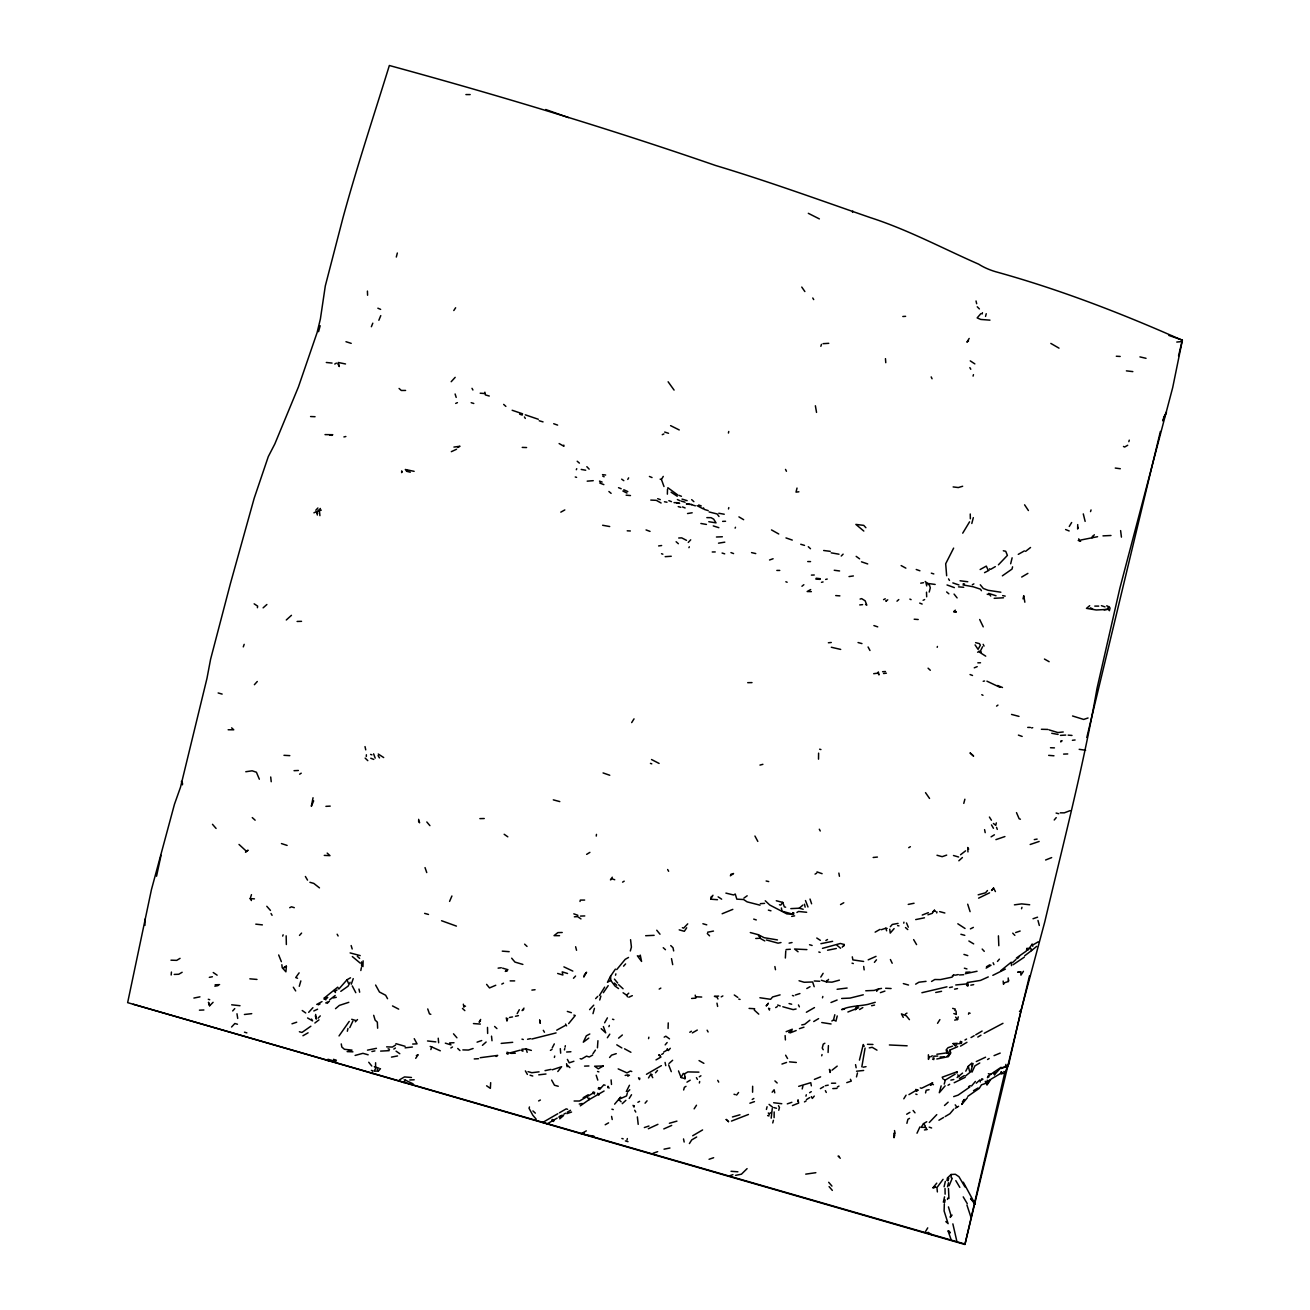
<?xml version="1.0" encoding="UTF-8"?>
<svg xmlns="http://www.w3.org/2000/svg" width="1310" height="1310" viewBox="0 0 1310 1310"><rect width="100%" height="100%" fill="white"/><g stroke="black" fill="none" stroke-linecap="round" stroke-linejoin="round"><path stroke-width="1.5" d="M752.595 1092.212L752.644 1086.268M771.181 1118.183L772.261 1108.571M774.112 1117.643L774.177 1111.961M818.521 759.161L818.603 753.135M1077.721 524.59L1077.639 529.011L1078.13 527.341M401.695 470.88L401.662 472.615L402.17 471.6M362.952 966.633L363.116 960.836M667.363 494.165L667.51 489.105M944.33 1203.923L944.117 1211.013L948.129 1223.655L945.902 1221.559L947.196 1221.919M366.309 756.492L366.374 754.773M828.084 1052.47L828.411 1045.609M490.677 1082.666L490.366 1088.381L486.616 1085.793M785.361 958.019L785.771 950.896M597.442 1047.803L597.933 1040.713M324.094 999.268L324.454 997.909L327.746 997.467L325.895 998.351L325.781 999.857L324.454 997.909L337.702 987.183L338.848 989.034L347.068 979.716L350.507 977.8M171.184 975.017L171.43 972.053M284.368 966.976L286.399 966.19L285.907 971.823L282.223 967.713L281.846 964.717M350.114 982.32L348.051 986.201L340.78 991.342M596.263 836.075L596.459 834.388M257.415 607.709L257.628 606.137L254.156 603.828M321.294 510.098L319.394 510.753L319.918 515.649M351.293 984.187L353.225 978.619M547.072 1123.898L964.93 1244.5L1004.639 1073.316L1008.815 1063.818L1021.047 1010.419L1044.774 921.88C1063.065 844.18 1083.321 766.939 1097.027 688.307L1119.886 588.141L1172.712 387.514L1182.341 340.338C1121.835 313.467 1059.512 289.346 995.551 271.694A39.595 19.372 12.3 0 1 978.685 264.178C942.791 248.474 907.961 229.725 870.429 217.64C819.061 199.84 767.824 181.189 715.571 165.486C608.069 128.315 498.963 95.433 389.348 65.5C373.727 116.033 356.975 166.485 342.991 217.738L325.306 285.924L320.393 318.952L317.102 332.576L298.451 386.859L274.838 443.926L268.288 456.617L254.173 498.275L230.445 583.474L210.582 659.29L206.98 678.334L180.485 787.277L174.476 804.225L151.436 889.637L127.643 1002.641L547.072 1123.898L552.149 1121L552.361 1119.559L553.819 1120.034L557.176 1118.085M351.145 945.558L352.194 948.98M329.711 999.759L335.163 995.502M574.108 1101.006L579.511 1101.006L592.906 1093.228L594.363 1093.719L594.609 1092.278M607.774 1087.709L608.036 1086.268L609.101 1088.119M317.757 511.801L320.377 508.444M903.753 923.157L903.933 922.174M947.474 1199.452L947.719 1198.126M950.487 1216.04L950.241 1217.367L952.075 1215.074M360.823 970.513L361.363 967.664M565.052 1047.149L565.331 1045.707M589.32 1098.255L589.058 1099.679L580.314 1105.853M604.09 1091.001L599.079 1093.883L597.671 1093.424L597.393 1094.849L589.058 1099.679L587.715 1097.649M463.936 1007.275L463.347 1004.18M699.376 1082.993L699.671 1081.503M936.732 912.939L936.945 911.842M451.917 895.991L449.576 901.395M945.018 1188.481L945.116 1194.18M313.041 797.741L311.338 806.305L313.663 800.868M728.425 433.053L728.753 431.481M944.625 1202.58L945.165 1199.911M934.456 910.237L932.671 912.186L934.456 910.237L935.602 911.547M156.529 876.243L161.032 855.348M698.918 1072.137L687.832 1071.908L684.541 1073.823L685.015 1078.687L681.102 1077.524L678.514 1070.909M685.015 1078.687L685.326 1077.262M605.122 1085.237L603.779 1084.827L599.702 1089.445L598.654 1087.628L598.277 1088.97M648.565 1038.633L648.859 1037.209M944.543 1196.849L943.347 1202.203M948.456 1188.465L948.931 1198.519M352.849 1021.145L349.803 1027.597M634.318 1105.689L634.007 1107.081L633.025 1105.312M1023.044 598.866L1023.749 595.657L1024.846 602.207M639.82 1078.163L639.509 1079.555L638.527 1077.786M947.523 1186.745L948.489 1182.733M347.346 1031.248L347.969 1028.481M996.321 822.876L995.747 825.349L993.406 823.482M944.101 1186.745L945.345 1181.407M937.207 647.337L937.42 646.469M949.079 1185.796L952.288 1178.165M975.41 1081.421L971.512 1086.006M580.002 901.476L580.33 900.101L584.653 900.068M717.487 899.708L710.708 899.184L711.363 896.4M755.755 938.484L759.964 938.238L760.308 936.797L758.048 934.636L750.303 932.556M886.624 930.804L885.822 928.217L881.286 929.723M1012.564 566.821L1012.04 569.064L1002.363 575.843M728.491 508.968L728.818 507.592M982.565 646.78L980.142 651.61L978.963 651.086M993.569 888.098L991.588 890.423L993.569 888.098L995.42 891.57M960.197 1042.793L960.508 1041.483L961.802 1041.843L961.393 1043.251L958.592 1043.726M1024.666 955.792L1031.445 950.634L1030.921 948.473L1026.958 948.44L1026.32 951.06L1016.38 958.036M1029.496 975.835L965.012 1244.058L133.325 1004.262M1086.825 737.415L1160.382 431.449M1178.542 355.943L1182.357 340.06L1168.815 335.425M1005.916 1064.391L1005.278 1067.044L1000.693 1068.649L1001.069 1067.29L987.789 1076.329M859.442 1060.117L863.257 1044.512L864.191 1046.264M1010.665 563.775L1012.122 557.814M615.52 975.213L615.864 973.854M627.015 1139.913L627.343 1138.554M856.494 1076.902L857.46 1072.972M861.833 1066.831L865.075 1048.098M925.548 1092.917L926.186 1090.264L929.068 1089.691M944.248 1084.091L945.28 1080.062L955.203 1074.102M778.746 1110.258L779.45 1107.441L778.484 1105.706M821.714 1055.811L822.025 1054.566M554.392 1057.432L554.719 1056.056M962.719 533.17L969.564 521.838M608.2 985.628L603.37 992.685M631.535 1094.734L629.209 1098.435M766.416 1109.439L767.087 1106.721M980.879 313.63L977.145 317.904L980.781 319.444L989.967 320.148M831.85 1020.981L833.487 1019.999L834.814 1014.726M835.911 1021.243L837.237 1015.938M906.897 1123.325L907.896 1119.313L909.5 1118.38M932.556 1082.912L930.542 1085.269L932.556 1082.912L921.585 1088.266L920.275 1087.906M839.432 876.275L838.858 873.082M982.123 313.991L982.451 312.681M985.546 316.414L986.233 313.696M820.797 977.063L823.122 973.33M973.084 376.117L973.461 374.644M822.483 997.827L822.827 996.468M826.872 980.486L826.512 981.91L821.37 980.273M797.725 1101.17L798.068 1099.794L798.642 1103.053L792.435 1105.591M802.195 1088.954L802.899 1086.17M929.216 592.054L930.28 587.846L929.56 585.374L925.204 581.443M567.132 1066.766L566.542 1063.687M695.217 995.142L695.823 998.138L691.615 998.449M843.935 945.935L844.279 944.526L840.381 943.478L822.483 948.358M805.945 1096.159L806.305 1094.783M954.679 1020.113L957.561 1019.54L958.249 1016.871M946.901 1180.457L947.588 1177.772L951.109 1174.497L955.334 1174.268L958.953 1176.707L964.946 1186.926M396.308 257.038L397.339 253.01M552.149 1121L553.475 1121.393L553.819 1120.034M774.881 966.551L775.487 969.711M881.515 988.411L878.617 988.952L876.619 991.31M998.417 564.823L1007.39 555.424L1005.736 551.297L1003.329 550.773M772.753 1122.948L773.424 1120.312M971.807 523.492L973.314 517.63M489.269 396.029L485.404 394.916L484.897 392.181M852.499 212.351L852.826 211.074M878.028 673.127L878.339 671.932L878.961 674.912L878.028 673.127L873.704 673.684M856.151 1067.748L855.545 1064.653M564.43 1049.932L564.774 1048.573M592.906 1093.228L593.266 1091.885L594.363 1093.719M683.656 1089.986L684.36 1087.333L685.998 1086.35M963.783 803.39L964.88 799.215M967.959 851.942L967.73 847.488L968.679 849.175M627.277 1093.244L626.557 1095.93L618.631 1099.467L614.636 1104.15M797.02 488.057L796.021 492.134L798.871 491.79M966.6 985.415L967.861 985.824L967.451 982.516L980.486 980.42L988.28 976.916M648.499 1077.917L650.824 1074.233L652.167 1074.659M639.902 956.431L637.38 955.809L641.572 961.442L640.262 955.105M599.079 1093.883L598.719 1095.226L597.671 1093.424M973.068 1063.474L970.743 1071.744L965.535 1075.985M941.153 1085.892L939.286 1092.72L945.116 1085.859M318.559 331.676L320.18 325.748M592.988 1013.662L594.445 1008.356M944.51 1105.493L948.145 1102.185M620.203 1098.419L620.58 1097.092L618.631 1099.467L621.153 1101.825M916.672 1091.197L917.049 1089.805L915.755 1089.445L916.672 1091.197L915.428 1090.772L908.944 1094.62M886.199 600.406L885.937 601.323L887.738 599.8M894.779 1134.951L894.026 1137.719L893.846 1133.216M957.659 1046.674L949.996 1050.047L950.585 1053.109L948.374 1056.662L936.797 1058.988M923.485 1123.669L921.192 1127.321L924.991 1127.37L925.368 1126.01L923.485 1123.669L926.743 1121.737M630.323 950.978L631.42 947.097L630.568 939.696M668.084 1028.465L668.247 1022.897M954.843 1010.518L955.252 1009.093L952.648 1008.372M968.499 1014.218L968.892 1012.81L970.104 1013.269M1128.827 441.683L1129.269 440.144M355.321 1021.816L357.499 1019.557M599.734 1000.005L600.864 996.091M299.269 986.299L300.841 980.912M1021.538 908.747L1021.964 907.306M507.74 1018.394L506.954 1021.047L506.266 1017.886M1092.491 536.199L1092.032 537.788L1080.93 539.998M1090.542 511.604L1091.05 509.934M929.314 1056.499L928.462 1059.381L928.381 1054.763M430.859 1049.572L431.661 1046.919L430.171 1046.428M596.197 1075.248L597.802 1080.111M999.153 1069.549L994.437 1074.724L994.274 1072.464L995.453 1072.906M1003.149 981.059L1003.526 984.334L1003.902 982.958L1008.34 981.501L1008.782 980.044M956.873 1073.103L957.315 1071.662L942.217 1077.197L943.069 1078.998M372.056 1073.545L372.482 1072.202M948.8 1178.165L947.949 1180.899L947.588 1177.772M251.405 900.56L250.194 898.644L251.471 894.648M820.846 346.315L821.468 344.366M529.469 1106.95L529.043 1108.276L532.777 1115.187L536.15 1119.117M282.682 936.093L283.14 934.8M608.921 1026.663L609.346 1025.419M243.283 646.878L244.184 644.34M735.123 528.159L735.483 527.259M371.369 326.714L372.81 323.177M378.852 320.262L380.768 315.628M576.318 469.717L576.744 468.702M967.746 1096.355L979.241 1088.397L981.468 1084.827L985.873 1083.337L989.607 1079.964L986.872 1084.991L990.966 1079.194L1000.529 1073.512L1001.249 1071.908L1002.199 1072.513M688.913 547.662L689.306 546.81M917 1133.216L919.915 1126.928M600.308 482.211L599.882 483.112L603.861 484.618M626.327 1091.525L629.471 1085.253M610.591 976.163L607.447 982.303L610.755 980.404L610.591 976.163L615.405 969.122M599.423 995.518L604.647 987.151M965.781 1071.171L968.287 1066.291L971.807 1063.081L972.2 1066.307M552.231 1047.869L554.31 1043.89M972.02 1072.12L974.902 1065.881L979.765 1062.983M953.631 548.104L945.689 563.758L946.655 575.745M517.172 1013.629L519.317 1009.699M480.639 1019.426L479.133 1022.16L480.475 1020.932M627.768 479.411L628.636 477.855M604.63 1022.783L607.414 1017.87M246.165 851.042L245.51 852.188L248.13 850.255L246.165 851.042L239.01 844.442M710.708 899.184L712.967 895.238M663.99 486.518L661.419 479.46L663.269 476.398M1069.255 526.456L1071.646 522.526M925.499 1231.547L927.742 1227.863M969.187 338.438L966.895 342.156L968.548 340.895M1038.175 941.841L1033.361 944.69L1032.067 944.313L1027.793 950.274L1026.958 948.44M903.802 1098.779L906.062 1095.176M631.682 722.596L634.024 718.862M451.18 381.718L455.176 377.345M937.534 1023.323L939.892 1019.606M689.404 1143.564L691.729 1139.897L696.674 1136.998M694.136 1108.849L696.494 1105.231M1023.438 971.283L1020.932 975.148L1020.67 971.758L1017.952 972.135L1020.67 971.758M453.8 310.535L455.634 307.768M415.712 1058.333L418.152 1054.665L416.334 1055.565M686.686 927.791L684.344 931.295L679.202 929.854M616.748 969.564L625.214 959.329L628.522 957.463M607.365 1037.749L609.789 1034.163M568.655 1023.618L575.254 1015.512L573.895 1015.086M681.102 1077.524L683.247 1073.479L684.541 1073.823M339.028 1035.932L349.23 1021.407M592.939 1053.698L595.411 1050.112M612.294 877.209L610.46 879.862L612.065 878.846L614.734 879.747M299.122 972.855L295.732 977.571L297.55 978.242M776.29 900.756L782.758 902.394L780.76 905.079L779.466 904.751M1094.308 534.742L1092.032 537.788L1097.567 536.707M523.984 1008.111L522.117 1010.599L523.689 1009.519M736.629 1095.045L738.562 1092.491M842.215 947.228L844.279 944.526M557.798 1071.531L561.63 1066.7L552.263 1069.795M828.526 979.389L826.512 981.91L831.981 982.156L839.399 980.158M772.147 1092.212L774.128 1089.756L774.75 1092.835M874.425 962.359L876.472 959.821M932.966 1187.728L935.733 1187.188L932.966 1187.728L936.765 1183.143M622.25 1103.675L625.869 1100.351M943.053 1179.328L936.961 1187.581L937.371 1191.936M953.729 1109.193L949.914 1113.729L945.132 1116.562M1054.222 819.995L1056.22 817.62M1017.592 958.511L1019.491 956.267M1031.445 950.634L1036.652 946.393M645.077 1103.184L647.058 1100.842M997.467 961.425L999.415 959.133M1016.036 959.395L1012.483 962.637M947.114 1056.269L950.585 1053.109L949.996 1050.047M962.441 1101.759L964.389 1099.467L961.753 1104.428L967.419 1097.682M609.576 1057.497L611.573 1055.156L616.257 1053.649M665.169 1044.872L667.15 1042.531M976.278 1083.19L979.929 1079.866L980.289 1082.011M987.462 890.538L985.546 892.781L978.177 894.828M890.341 926.71L892.306 924.451L898.071 923.419M655.508 1072.775L657.505 1070.45M894.108 928.61L890.227 933.097L889.752 929.183M809.891 1020.195L804.684 1024.322L801.753 1024.911M670.311 1048.278L668.313 1050.571L667.298 1048.721L667.003 1050.162L663.679 1052.061M747.093 1168.635L741.427 1174.186L735.516 1175.381M957.119 1077.508L962.555 1073.087M375.61 1062.754L375.561 1068.616L374.136 1071.22L378.426 1070.99L380.49 1068.665M623.56 966.174L625.574 963.931M254.386 684.704L257.284 681.495M299.499 935.405L301.595 933.097M232.672 1010.943L234.768 1008.618M308.685 1012.335L312.91 1007.701M403.546 1082.584L405.658 1080.275L413.108 1083.861M589.615 1009.633L593.758 1005.163M688.274 542.422L690.714 539.818M231.559 1027.007L234.85 1023.503L237.47 1024.24M318.101 1018.181L320.262 1015.889M595.641 998.613L597.704 996.402M573.485 978.259L575.565 976.048M315.792 510.229L317.904 507.985M687.734 923.845L683.705 928.102L682.395 927.709M627.654 1091.918L629.783 1089.74M327.189 1003.394L329.416 1001.151M841.233 556.029L843.116 554.146M209.6 1005.769L208.536 1002.445L209.6 1005.769L213.088 1002.314M1060.772 741.935L1062.082 740.723L1060.953 740.87M627.523 996.812L626.606 995.158L628.767 993.16M936.781 1114.63L929.298 1122.49M958.838 860.785L962.408 857.526M896.99 601.192L898.791 599.554M286.284 619.99L291.459 615.323M668.984 1063.556L672.636 1060.281M482.424 1045.331L486.125 1042.023M953.713 611.639L956.316 611.803L953.713 611.639L955.399 610.149M263.113 607.856L266.88 604.5M965.585 850.845L960.541 854.759M790.831 908.616L799.28 908.207L802.866 905.095M335.524 1008.667L339.356 1005.409L348.804 1002.314M618.598 1038.159L622.348 1034.982M1089.691 605.678L1086.481 608.364L1096.274 609.985L1108.309 609.363L1109.39 610.673L1110.045 608.118L1109.095 606.546M801.933 586.258L803.849 584.702M1000.938 970.546L1011.222 962.211L1011.5 965.634M832.03 1070.188L837.205 1066.111M1025.599 551.363L1030.528 547.498M314.858 1023.012L318.985 1019.884M588.779 1038.093L583.294 1042.203L586.34 1035.801L589.795 1033.983M996.566 706.106L997.958 705.091M310.863 1026.221L301.955 1032.46L299.384 1031.74M730.325 875.817L733.551 873.508L730.652 874.425M283.648 968.139L286.399 966.19M743.933 898.071L747.175 895.794M496.162 1056.482L497.685 1055.401L480.213 1057.71M335.491 990.982L337.063 989.951M393.819 1049.048L395.407 1048.033M558.764 1117.053L562.154 1115.138M299.613 774.21L301.235 773.178M722.137 913.758L732.814 909.369M689.78 1032.264L691.402 1031.232M699.294 1076.82L700.916 1075.788M809.613 1092.72L811.283 1091.656M395.604 1045.036L392.378 1047.067L386.63 1046.854M567.23 1112.239L570.538 1110.274M952.386 975.77L954.073 974.706L952.01 977.162L940.318 979.602L934.816 979.503L931.541 981.452M991.097 836.844L994.405 834.798M858.639 1007.767L847.881 1012.008M550.396 1050.374L552.034 1049.359M775.684 1007.57L777.321 1006.571M586.634 854.366L589.893 852.368M450.853 1047.984L452.49 1046.985M796.906 912.464L798.543 911.465L806.649 912.284M825.857 940.514L827.494 939.516M820.895 943.675L832.603 941.333M930.624 1056.842L932.311 1055.811M686.948 1082.158L690.206 1080.177M981.124 1080.308L982.893 1079.227L981.616 1078.851M622.577 882.154L624.199 881.155M520.201 1050.162L509.606 1052.978L507.003 1052.241L508.067 1054.059L506.659 1053.6M908.731 847.685L910.368 846.702M814.28 1096.077L812.298 1098.435L811.381 1096.617M957.332 1043.333L953.156 1043.546L955.301 1045.707L956.971 1044.709M180.059 958.347L176.719 960.361L170.971 960.181M692.335 1032.902L697.297 1030.053M859.573 1009.535L862.831 1007.57M915.641 984.17L918.899 982.222L926.039 981.354M905.357 1014.087L906.978 1013.105M986.496 966.764L989.771 964.799M806.452 1099.581L809.727 1097.6M1004.917 836.55L995.911 839.628M818.603 1018.623L813.723 1021.538M728.311 1176.249L732.912 1174.644M968.581 1086.629L970.235 1085.63M987.38 1077.704L989.017 1076.722M659.192 989.083L660.829 988.1M788.718 1032.509L791.993 1030.561M752.202 1099.45L753.84 1098.484M994.044 1055.631L1000.201 1053.093M948.031 1085.253L949.668 1084.287M959.428 1078.474L964.275 1075.592M954.188 1082.731L965.208 1077.311M953.68 1096.617L958.134 1095.111L969.809 1087.038M1008.815 1063.818L1006.801 1066.16L1002.412 1067.617M1000.529 1073.512L1004.639 1073.316L1003.886 1071.498L1005.016 1071.973M955.334 1108.244L958.592 1106.295M296.699 1022.209L291.983 1023.798M986.152 968.123L991.015 965.241M820.404 1088.61L823.679 1086.678M837.352 1087.054L838.973 1086.088M846.768 1082.633L851.303 1081.094L850.403 1079.293M966.927 1042.334L960.508 1046.133M987.56 1059.495L989.165 1058.529M906.684 1114.237L909.91 1112.337M1030.168 844.491L1039.141 841.462M876.013 956.365L868.203 959.853M989.574 892.814L978.603 898.152M1033.017 918.752L1037.553 917.197M954.581 989.165L957.495 988.575M804.471 1101.906L806.108 1100.94M952.55 1046.15L948.031 1047.689L946.164 1049.899L946.868 1052.863L949.079 1053.96L947.294 1050.424M1019.458 1011.353L1021.047 1010.419M977.784 1037.062L980.977 1035.178M938.926 1120.23L943.577 1117.479M1021.685 577.039L1027.891 573.387M661.386 1065.652L646.469 1074.298M702.586 1129.94L692.695 1135.754M964.979 1039.993L966.567 1039.043M975.753 1034.785L982.107 1031.052M984.17 1033.295L1002.969 1023.323M973.494 1090.657L978.062 1087.971M995.322 566.624L990.655 569.342L989.476 568.835M795.366 995.027L799.919 993.553M671.686 1125.437L663.793 1128.925M731.455 1121.082L748.468 1114.466M946.868 1052.863L936.846 1054.255M971.021 1037.553L974.181 1035.719M182.139 972.282L178.733 974.263L174.23 974.427M721.221 996.877L722.858 995.928M557.782 1113.729L542.635 1122.506M302.938 1035.751L308.079 1032.82M399.435 1079.866L404.495 1076.935L411.471 1077.475M583.196 1097.698L588.223 1094.783M559.468 1112.763L566.198 1108.866L567.59 1109.292M627.801 1076.198L629.455 1075.232M563.873 1114.188L565.56 1113.205M796.169 1030.544L789.995 1032.951M657.931 1124.324L648.335 1128.762M1024.289 957.168L1013.056 964.749M1005.36 969.105L992.833 975.344M1127.713 445.253L1124.619 447.037L1123.472 446.448M972.331 584.768L973.887 583.867M661.697 1054.386L663.351 1053.437M656.015 1059.888L660.977 1057.023L658.668 1054.828L660.011 1055.303M803.963 1027.187L799.428 1028.645M840.529 904.588L843.771 902.737M573.895 1061.264L569.228 1062.836L567.377 1059.413M806.37 1012.253L814.476 1007.587M199.955 996.844L193.896 998.056M565.265 1025.484L556.734 1030.168M875.146 932.147L879.992 929.379M824.858 1043.235L823.237 1044.152L822.254 1048.065L823.22 1049.736M815.049 874.114L816.67 873.18M664.186 1037.16L665.84 1036.21L669.492 1038.863M586.323 1130.858L581.247 1133.739L584.342 1133.216M637.888 1102.299L639.558 1101.35M605.204 1124.766L608.577 1122.85M844.524 1009.126L841.626 1009.617C849.65 1005.867 859.065 1006.244 867.81 1004.41L875.244 1002.314M932.474 913.25L927.922 914.806M810.677 589.549L807.157 591.53L811.365 591.629M1018.263 554.359L1024.404 550.904M592.628 1055.09L589.238 1056.99L586.536 1056.138L581.509 1059.053L580.166 1058.66M806.78 988.526L810.022 986.708M334.754 364.049L336.424 363.116M560.811 512.144L564.807 509.934M1104.133 609.87L1106.885 609.346M980.142 569.523L986.315 566.1L987.92 569.719M989.083 570.292L984.547 572.65M316.742 1004.426L322.014 1001.593M457.583 447.545L459.99 446.251L453.915 447.07M501.779 984.088L503.515 983.171M769.609 1113.402L771.246 1112.534M538.623 1100.94L540.375 1100.023M397.536 1055.942L391.477 1057.104M289.706 907.715L291.475 906.798L294.291 907.683M994.175 598.31L1003.509 597.786M883.562 599.652L885.249 598.785M970.399 928.888L973.363 927.382M531.893 990.098L535.069 989.721M318.199 1004.885L320.017 1003.968M325.715 1002.936L327.549 1002.035M923.108 600.291L924.647 599.538M313.909 512.832L316.529 511.604L317.642 513.585M976.294 1061.558L985.578 1057.203M313.794 1010.96L317.577 1009.208M451.328 451.672L456.519 449.264M662.254 434.691L663.908 433.938M628.849 997.221L632.321 995.649M455.7 403.415L457.419 402.645M823.057 343.678L828.755 343.318M495.753 985.267L489.514 987.937L486.6 984.367M814.394 1079.391L820.6 1076.853M798.674 1086.334L810.759 1082.682L811.349 1085.843M974.263 667.822L977.194 666.643M830.982 1002.51L837.123 1000.021M1045.609 859.999L1051.668 857.591M786.147 1031.674L792.321 1029.218M922.24 915.051L928.331 912.661M1070.204 810.612L1064.293 812.839L1060.265 812.839M781.955 1064.047L786.557 1062.443M769.543 559.992L773.096 558.748M946.688 855.103L942.152 856.674L936.994 855.25M946.95 986.823L921.896 992.718M749.877 1103.216L754.462 1101.628M367.488 1050.145L376.445 1048.328M477.069 1042.154L481.72 1040.549M653.084 1153.242L657.685 1151.67M709.054 1159.284L713.639 1157.712M827.576 950.241L836.337 948.489M880.385 992.653L884.905 991.097M566.902 1113.615L571.553 1112.043M787.294 1103.855L791.862 1102.316M630.47 495.557L626.131 495.18M473.123 1048.491L468.44 1050.047L462.839 1049.899M1015.659 932.556L1020.146 931.033M1088.053 717.978L1083.681 719.436L1072.546 715.981M644.34 1127.55L648.974 1126.01M915.706 919.587L924.467 917.802M878.617 988.952L874.114 990.426L865.746 990.786M355.108 1055.434L362.935 1053.322L368.159 1054.812M860.097 599.079L861.636 598.621L865.173 600.832L866.794 605.138L865.566 604.483M669.377 1123.276L676.926 1121.131M556.079 1032.919L531.844 1039.026M780.089 994.879L772.589 996.959L770.608 999.301L759.898 997.745M825.66 579.446L827.232 579.036M507.363 970.857L505.3 971.414L507.903 969.695L502.631 968.155M977.604 652.2L978.816 651.872M759.964 765.089L762.895 764.319M821.485 582.328L823.057 581.935M983.204 681.298L984.547 680.987M343.908 436.934L345.856 436.508M806.894 949.603L794.564 949.013L798.068 951.764M550.92 1069.402L545.025 1070.647M294.046 770.689L298.385 770.476M796.087 1008.995L793.156 1009.617L782.823 1006.751M786.115 949.553L790.339 949.259M527.57 1039.272L530.517 1038.65M871.592 1005.72L874.523 1005.097M950.863 1080.111L953.811 1079.489M780.989 942.545L778.058 943.167L766.416 939.974M949.521 987.56L952.452 986.954M933.572 1056.22L937.731 1056.04M515.469 1016.265L518.433 1015.643M510.966 1053.387L515.338 1053.207M977.063 971.25L965.339 973.723M297.092 621.448L301.529 621.333M955.301 975.18L958.216 974.574M333.28 997.925L336.261 997.319M371.909 1051.521L374.889 1050.898M935.733 992.489L941.562 991.31M538.737 1074.839L545.992 1074.004M625.165 1075.428L628.129 1074.822M869.267 1047.885L872.182 1047.296L876.979 1050.162M215.135 984.792L219.589 984.629M863.29 994.798L850.043 998.089L841.659 998.482M837.008 1088.381L832.8 1088.594M732.454 1116.955L739.97 1114.794M789.111 943.135L792.042 942.545M412.683 1044.054L417.055 1043.857L414.238 1038.683M967.091 983.892L955.743 984.973M664.023 1149.181L669.95 1148.002M707.629 932.229L713.475 931.066M908.239 904.408L914.053 903.261M863.126 1067.208L866.025 1066.651M209.322 977.342L212.384 976.752M453.981 1042.727L449.608 1042.907L450.902 1044.856L445.334 1043.153M559.55 935.684L554.048 935.635L557.88 932.605L562.203 932.491M885.658 988.264L891.095 988.526M825.316 1085.712L828.231 1085.138M1034.278 839.612L1037.127 839.088M654.132 935.34L645.666 935.717M791.698 916.394L794.613 915.854M509.508 1017.477L512.538 1016.92M579.266 1104.068L582.279 1103.495M970.808 985.169L973.674 984.645M924.451 1129.957L927.202 1129.466L925.941 1129.073M920.717 583.179L923.534 582.688M214.84 986.201L217.984 985.644M1031.51 727.918L1032.722 727.705M696.167 996.795L701.718 997.041M687.537 513.536L692.171 512.783M962.654 486.256L958.314 487.549L953.14 486.927M718.519 543.175L724.79 542.16M849.027 576.58L853.367 575.942M805.732 1174.137L815.852 1172.696M658.635 545.926L661.632 545.533M1014.415 904.85L1021.636 903.884L1029.693 904.768M837.106 989.279L847.112 988.035M883.529 673.52L886.412 673.176M498.111 968.139L501.288 967.746M539.065 1071.842L531.844 1072.71L528.012 1071.646M512.701 1042.318L501.19 1043.399M1072.399 740.297L1075.084 739.986M244.413 1014.497L251.733 1013.662M405.101 1047.836L412.421 1047.017M1063.229 731.979L1057.874 732.552L1049.081 729.883M859.737 604.925L862.602 604.63M1176.773 342.057L1182.046 341.55M828.378 642.768L831.277 642.49M873.164 857.477L877.405 857.067M839.579 570.963L834.241 570.259M1051.75 733.289L1058.071 734.435M587.191 481.163L593.25 480.672M574.353 916.82L577.514 916.591L580.969 918.899M760.357 903.654L764.582 903.376M665.185 556.668L671.244 556.259M882.58 671.702L885.445 671.522M959.477 974.967L963.718 974.706M566.657 1052.012L570.914 1051.75M902.819 316.496L905.603 316.332M1060.478 735.385L1065.701 735.074M474.253 1058.938L478.527 1058.693M325.912 806.354L330.202 806.125M718.633 996.091L714.392 996.321L716.996 997.106L717.978 998.99M380.62 1051.111L389.201 1050.653M531.369 1050.424L526.178 1048.966L521.904 1049.212L523.001 1051.046L521.56 1050.571M1110.978 535.495L1102.987 535.872M1041.401 729.277L1047.853 729.441M965.781 972.249L969.973 972.053M793.975 913.086L792.697 912.644L793.647 914.38L786.835 913.889L769.74 905.013L765.253 900.772M435.821 1041.892L427.518 1040.959M678.711 538.001L681.708 537.87L686.505 540.342M811.414 575.106L814.263 574.992M1063.605 754.101L1067.732 753.938M199.431 1010.174L203.885 1009.977M409.784 1079.98L414.189 1079.784M722.629 521.38L725.543 521.265M781.775 1103.724L773.653 1102.742M716.455 537.002L722.35 536.773M940.105 1056.99L944.232 1056.826M1079.178 749.32L1085.597 750.253M580.494 916.083L584.768 915.936M584.555 1066.111L588.91 1065.963M479.869 818.619L484.242 818.521M712.247 551.985L715.227 551.936M977.833 662.827L980.502 662.778M747.715 682.674L751.989 682.608M325.027 434.609L332.773 434.707L329.776 435.182L332.052 435.346M831.49 1083.239L835.633 1083.19M405.592 390.445L401.302 390.478L399.075 388.448M245.789 771.737L252.126 770.804L256.416 772.229L259.347 779.204M776.846 570.439L779.761 570.439M510.163 980.895L514.666 980.895M1094.783 606.104L1098.697 606.104M465.918 94.566L470.159 94.582M1011.549 714.425L1018.983 716.39M1027.728 727.41L1030.299 727.427M674.044 502.647L677.024 502.663M228.153 729.752L233.737 729.801L231.641 727.852M706.843 517.63L711.068 517.679L713.688 519.169L716.03 522.87L708.792 521.707M807.73 561.548L810.546 561.597M473.45 1023.569L480.328 1024.076M960.05 580.772L967.779 581.755M867.449 1044.299L872.951 1044.463M889.392 1044.971L907.142 1045.806M522.231 447.398L526.587 447.545M310.568 416.531L315.055 416.711M1050.489 747.732L1054.435 747.879M352.93 1051.832L347.134 1051.602L351.997 1050.112L344.432 1049.294L341.812 1047.017L341.255 1043.923M324.274 855.397L329.956 855.643L327.189 853.088M650.792 500.076L656.31 500.338L661.108 503.007M686.325 503.842L691.827 504.497M709.119 511.948L717.159 513.978L718.993 516.5M250.194 898.644L254.435 898.856M814.263 980.977L819.732 981.255M1116.316 356.238L1120.181 356.451M627.228 530.812L630.339 530.976M815.868 579.118L819.995 579.347M283.975 755.313L289.805 755.641M831.326 647.255L840.692 649.416M480.197 393.213L484.553 393.508M914.2 619.221L918.212 619.515M731.029 1171.287L737.89 1171.795M835.731 595.575L839.874 595.87M1068.174 735.139L1071.989 735.434M958.527 586.864L963.734 587.273M1048.671 755.362L1053.96 755.788M502.27 951.142L509.164 951.682M1000.856 592.218L988.149 590.302L983.319 588.485L980.273 584.784M249.85 978.832L256.989 979.438M789.504 1061.853L796.333 1062.476M821.763 1022.537L831.08 1023.978M621.66 479.149L623.806 480.655M326.305 362.477L332.052 363.066M935.16 584.44L927.382 583.392M689.813 504.432L686.817 504.039M231.69 1004.803L240.008 1005.72M1126.403 370.861L1132.839 371.614M602.502 474.646L605.646 475.022M816.163 578.218L820.273 578.725M585.423 1135L593.856 1136.048M676.566 502.975L679.579 503.351L677.27 502.68M823.663 550.495L830.262 551.346M1115.269 468.063L1120.328 468.734M326.305 1060.265L335.95 1061.575L333.46 1059.364L336.375 1060.232M897.596 925.63L898.955 925.859M831.195 552.853L839.022 554.212M755.755 553.573L751.547 552.607M664.465 501.763L667.003 502.221M700.883 523.476L706.434 524.442M718.83 527.684L713.262 525.916M718.781 513.258L724.25 514.24M602.633 525.261L609.707 526.538M581.214 469.422L585.701 470.241M414.14 471.338L405.298 469.504L407.066 470.503L406.427 471.24L410.292 472.206M1002.641 595.624L1005.196 596.115M345.512 363.967L338.226 362.477L339.323 366.538L337.915 363.885M1146.037 358.318L1139.929 356.893M725.904 893.109L733.6 894.976L735.237 894.026L736.826 899.151L743.605 899.528L747.126 901.87L760.029 905.177M885.822 928.217L887.148 928.512M766.137 880.991L768.724 881.581M660.142 479.149L661.419 479.46M522.625 413.813L512.161 410.259M785.64 907.191L784.346 906.88L782.758 902.394M441.568 920.733L456.42 926.104M350.13 952.91L360.201 955.612M1056.106 813.051L1058.726 813.707M773.899 1107.605L776.486 1108.26M789.078 1003.558L791.666 1004.23M975.606 642.653L979.422 643.636L980.388 645.175L978.046 649.367L975.082 644.897M799.28 908.207L803.177 909.271M819.618 749.205L820.928 749.549M783.282 911.514L791.043 913.692M768.38 910.122L770.968 910.81M820.338 940.318L816.769 938.026M553.311 799.853L559.796 801.589M738.758 999.088L740.052 999.432M357.335 956.3L359.644 958.429M858.05 642.539L861.964 643.587M953.483 855.512L958.609 857.002M939.663 911.613L944.854 913.004M975.099 1204.005L970.612 1198.535L975.099 1204.005L963.292 1182.177M987.167 594.2L988.411 594.543M960.885 934.276L964.799 935.34M558.256 1086.268L554.474 1085.237L551.641 1080.079M678.236 506.61L680.807 507.314M1106.639 605.842L1107.867 606.186L1108.309 609.363M777.452 939.925L764.172 937.698L758.048 934.636M903.343 983.597L908.518 985.038M424.636 913.381L428.485 914.446M244.479 1032.198L246.869 1032.87M988.379 1073.709L990.982 1074.429M352.325 956.562L360.201 963.096M464.215 1005.851L465.508 1006.227M702.897 923.746L706.761 924.844M309.897 882.301L313.778 883.399L319.476 887.885M355.714 1020.474L351.702 1019.295M218.148 692.957L222.143 694.087M863.617 961.458L852.892 959.903L852.286 956.84M932.605 1059.217L933.883 1059.577M429.909 825.644L426.814 821.976M431.661 1046.919L440.307 1050.8M395.931 1043.661L405.15 1046.313M625.41 1140.928L628.014 1141.665M681.265 501.108L685.097 502.205M575.27 476.987L576.58 477.348M809.531 944.723L812.118 945.476M327.975 1059.266L331.905 1060.396M964.373 968.188L966.944 968.925M374.332 1066.749L379.016 1068.207M691.058 504.563L695.364 505.824M958.969 584.981L952.845 582.917M863.634 1070.466L856.543 1071.22M839.383 1156.468L838.089 1156.091L840.283 1158.253M539.196 420.756L543.044 421.885M621.873 1138.472L623.183 1138.849M963.276 583.67L964.52 584.047M800.737 544.272L804.52 545.386M521.969 1039.125L523.296 1039.518M430.81 1014.3L429.467 1013.891L427.731 1008.946M785.984 537.919L792.272 540.08M557.651 973.461L562.891 975.017L562.219 971.856L567.541 973.494M522.87 964.422L514.945 962.08L511.67 958.199M612.523 1019.213L613.833 1019.606M962.965 584.915L973.133 586.749L980.486 589.189L981.436 590.712M799.051 980.748L804.209 982.271L812.626 981.976L814.198 986.708M530.075 1075.215L532.761 1076.018M208.29 999.284L209.715 999.71M371.369 1070.401L372.793 1070.827M777.174 1082.993L774.914 1080.897M471.174 402.694L473.778 403.48M597.54 1071.482L598.866 1071.875M682.019 499.11L687.128 500.649M388.087 1048.835L389.512 1049.277M404.2 1079.833L405.658 1080.275M767.644 1115.58L768.937 1115.973M924.991 1127.37L926.252 1127.763M931.328 573.158L933.801 573.927M818.816 951.993L820.109 952.386M917.049 1089.805L918.326 1090.198M611.917 1109.177L613.276 1109.603M852.04 963.161L853.318 963.554M255.794 924.156L262.377 924.876M324.454 997.909L325.895 998.351M598.654 1087.628L600.013 1088.053M345.971 341.714L351.211 343.351M567.328 1011.418L571.373 1012.679M708.202 510.622L704.371 509.426L703.454 507.854M722.088 553.033L724.692 553.852M963.947 954.417L967.779 955.612M734.026 1094.243L735.336 1094.652M624.559 1048.802L630.912 1052.274M532.908 1110.929L535.348 1113.14M370.583 754.413L371.942 754.838M753.708 919.112L756.296 919.947M792.452 995.485L793.745 995.895M572.83 971.087L563.906 966.878M664.678 432.054L668.526 433.299M697.051 505.644L703.077 508.82M650.448 763.386L651.774 763.828M281.453 843.574L287.119 845.425M1101.399 605.678L1105.018 606.874M749.091 1008.405L754.609 1008.716L754.282 1010.076L758.752 1014.137M1020.408 819.208L1019.164 818.783L1016.494 812.626M933.015 1057.792L934.259 1058.202M996.042 595.772L988.69 593.397L990.72 596.066M873.901 625.574L877.716 626.868M915.772 1094.096L917.016 1094.505M999.956 687.324L986.921 681.167M318.019 510.294L319.394 510.753M519.644 414.189L522.264 415.073M661.534 553.721L662.86 554.179M527.029 946.426L524.622 944.15M861.489 561.826L867.711 563.939M759.014 936.355L760.308 936.797M1078.196 540.457L1080.603 541.292L1078.67 538.852M816.998 871.903L822.107 873.672M932.212 1084.254L933.44 1084.68M631.764 1071.514L630.372 1071.04L626.999 1072.89L618.173 1068.878M525.277 414.828L538.312 419.266M916.23 569.49L919.915 570.783M603.075 772.933L609.756 775.258M980.142 651.61L981.387 652.053M553.704 423.736L557.618 425.111M1018.41 735.106L1022.16 736.433M545.713 109.516L568.507 117.605M929.199 1127.14L931.606 1127.992M769.838 1008.749L768.544 1008.291L769.494 1010.125M953.844 1013.563L956.3 1014.448L956.054 1010.976M573.796 913.84L577.89 915.313M657.669 498.684L660.273 499.618M772.605 1107.212L769.068 1104.379M947.032 584.964L954.368 587.617M777.665 1005.032L780.236 1005.965M646.059 529.928L650.022 531.401M599.489 481.081L602.142 482.08M970.039 674.535L972.511 675.469M819.372 218.901L808.319 213.317M678.858 495.311L681.429 496.293M785.853 581.755L787.146 582.246M677.565 494.836L667.838 487.713M668.853 500.649L671.457 501.648M698.688 504.972L701.259 505.955M730.964 552.591L733.567 553.59M682.51 506.937L685.114 507.952M919.702 603.091L922.158 604.057M370.779 758.244L373.759 759.423M618.533 487.68L621.169 488.745M1065.603 529.535L1069.156 530.959M955.612 1017.133L957.561 1019.54M677.237 496.261L671.097 492.216M649.416 476.463L652.036 477.544M901.149 565.576L905.849 568.147M997.663 685.49L1002.478 687.504M985.71 656.163L979.978 652.495M377.853 308.194L380.637 309.389M1090.329 607.84L1092.638 608.839M944.133 1079.571L945.28 1080.062M602.797 476.185L604.139 476.775M771.508 529.928L778.746 533.989M909.861 599.096L911.089 599.652M677.385 499.552L679.988 500.715M623.806 489.743L627.817 491.594M833.487 1019.999L834.699 1020.588M986.348 1081.913L985.284 1081.389L985.873 1083.337M670.589 425.635L679.251 429.958M622.856 491.004L626.917 493.051M651.529 759.522L659.094 763.435M981.779 694.693L982.975 695.315M392.509 1005.933L398.682 1009.142M759.964 938.238L764.794 940.94M1044.447 659.045L1049.13 661.697M559.124 443.55L563.922 446.268L563.791 445.105M699.049 1060.576L703.879 1063.343M1050.833 343.416L1059.004 348.149M307.572 1017.968L312.582 1020.883L311.485 1019.082M738.922 516.877L743.654 519.693M968.876 941.006L973.674 943.888M616.781 1044.823L621.857 1047.935M378.262 754.036L383.699 757.557M957.823 923.779L965.044 928.479M970.251 360.872L974.853 363.902M718.126 896.842L721.646 899.168M623.085 992.751L626.606 995.158M213.235 972.528L217.132 975.18M734.271 994.994L737.808 997.418M396.062 1051.144L399.796 1053.715M618.566 988.559L614.98 986.037L610.755 980.404M928.102 1232.301L931.639 1234.773M302.217 1010.518L305.705 1012.957M504.17 834.274L507.805 836.828M856.167 556.373L859.589 558.846M837.123 945.411L840.562 948.244M674.077 390.085L668.116 381.783M946.639 591.94L948.849 593.807M608.904 491.496L611.115 493.362M577.202 461.235L579.397 463.118M676.124 541.734L678.367 543.716M905.488 927.562L907.764 929.576M503.662 404.397L505.873 406.395M252.257 817.587L255.139 820.191M663.237 947.703L665.464 949.717M691.664 499.634L693.874 501.665M618.598 984.678L623.052 988.755M462.479 1008.422L464.837 1010.616M808.286 546.712L810.481 548.726M601.208 1028.678L605.711 1032.853L603.386 1026.565M567.476 1065.407L569.883 1067.617M494.607 1026.45L496.916 1028.596M928.069 668.182L930.313 670.278M457.714 1048.475L459.941 1050.554M614.423 983.057L616.732 985.251M365.146 758.097L367.799 760.651M953.156 1043.546L955.301 1045.707M707.285 933.522L709.562 935.831M977.244 306.769L979.389 308.931M1012.745 933.162L1014.857 935.373M586.831 466.688L589.173 469.144M865.894 527.717L863.749 525.375L855.872 524.409L863.814 531.058M982.172 949.046L984.269 951.338M266.798 906.291L270.45 910.434M212.482 824.301L216.085 828.444M829.083 1186.614L832.341 1190.397M453.506 1033.819L456.928 1037.798M828.69 1182.291L831.932 1186.074M614.423 979.11L617.681 983.008M909.435 1019.655L906.291 1015.823L901.427 1013.874L903.261 1017.379M656.736 930.231L659.994 934.21M368.732 1062.263L371.778 1066.029M913.103 1110.471L915.002 1112.829M954.073 594.085L957.102 597.9M333.935 990.475L335.458 992.538M955.219 1104.854L956.971 1107.261M801.753 287.07L804.864 291.54M925.515 792.648L929.543 798.445M377.165 1069.124L378.426 1070.99M1024.584 504.808L1028.415 510.54M989.41 817.047L991.424 820.224M293.325 987.216L295.683 990.933M378.082 755.608L379.491 757.917M552.361 1119.559L553.475 1121.393M967.271 1203.661L963.21 1196.865M543.306 1030.315L544.469 1032.231M281.372 961.671L278.686 954.974M913.627 939.597L916.574 944.608M948.538 578.873L949.472 580.445M524.426 416.94L525.31 418.43M955.809 1180.621L959.821 1187.4M305.394 876.488L307.539 880.124M271.006 913.512L272.071 915.313M812.757 297.992L813.707 299.597M785.623 1055.205L787.556 1058.529M634.711 1110.241L635.759 1112.059M418.463 820.911L419.56 822.795L418.643 819.34M950.782 1214.697L948.44 1206.887M565.543 1024.06L566.591 1025.877M991.523 824.923L993.438 828.28M525.375 1070.892L527.373 1074.429M969.858 367.619L970.792 369.256M471.993 388.333L472.926 390.003M670.736 945.574L672.996 947.719L673.667 950.929M768.315 1112.96L769.281 1114.663M650.824 1074.233L652.757 1077.688M696.429 1077.622L697.395 1079.374M337.145 934.226L338.111 935.979M717.733 1080.357L718.699 1082.109M375.61 985.054L379.458 992.014L385.648 995.256L387.547 998.711M807.992 906.995L805.47 900.543M707.122 1030.2L708.104 1031.969M957.823 1074.806L958.756 1076.542M667.642 869.512L668.624 871.281M949.259 1231.154L950.192 1232.874L947.998 1230.778L951.387 1240.406M868.072 646.976L869.971 650.497M819.307 829.23L820.256 830.982M754.937 836.026L757.819 841.397M352.243 985.906L355.796 992.685M983.171 644.34L984.056 646.076M825.365 1090.64L826.283 1092.458M785.525 469.406L786.442 471.272M960.508 1041.483L961.393 1043.251M979.683 619.499L983.237 626.851M798.461 1004.934L799.378 1006.85M931.181 376.903L932.065 378.754M890.407 959.542L892.192 963.243M993.111 962.768L993.93 964.635M906.504 922.944L908.305 927.185M668.657 1064.948L671.293 1071.662M347.068 979.716L348.378 983.253M996.533 827.347L997.287 829.394M1032.067 944.313L1032.788 946.262M373.628 753.856L375.184 758.13M966.927 1205.004L971.054 1217.563M425.029 867.597L426.749 872.575M810.022 899.053L811.594 903.785M967.697 904.195L970.088 911.645M455.11 393.982L456.191 397.405M315.661 1014.431L316.299 1019.098L315.317 1015.79M373.694 1015.315L375.118 1020.097L377.345 1022.177L377.64 1028.219M526.178 1048.966L527.16 1052.356M1037.978 920.455L1039.321 925.449M926.055 583.327L926.743 585.93M575.63 946.737L576.547 950.29M1001.249 1071.908L1001.757 1073.905M968.287 1066.291L969.547 1071.302M1083.288 513.897L1085.138 521.38M316.529 511.604L317.348 515.043M976.032 300.973L976.671 303.74M952.861 1223.867L957.07 1242.257M365.015 746.585L365.752 749.86M804.487 904.228L805.126 907.142M358.973 989.05L359.66 992.194M665.071 1062.426L665.758 1065.636M984.58 829.639L985.202 832.652M894.501 1130.563L895.139 1133.608M611.59 1116.415L612.228 1119.526M683.525 1138.93L684.164 1142.025M716.979 1003.149L717.634 1006.424M672.701 964.635L671.506 958.642M781.382 907.994L781.988 911.171M815.377 405.772L816.539 412.404M236.979 1013.76L237.716 1018.443M987.216 1080.21L987.527 1082.355M863.683 966.436L864.158 969.891M967.451 982.516L967.861 985.824M1120.607 530.583L1121.426 537.133M637.364 1116.906L638.199 1124.357M270.712 776.994L271.219 781.726M491.528 1036.144L492.003 1040.746M438.228 1038.208L438.637 1042.76M611.099 1079.899L611.492 1084.451M560.303 1048.639L560.664 1053.174M885.462 358.645L885.773 362.69M994.274 1072.464L994.437 1074.724M785.132 1035.588L785.41 1039.927M1008.192 977.964L1008.34 981.501M998.417 935.831L998.81 945.705M367.422 291.082L367.586 295.241M926.497 592.185L926.678 596.82M951.109 1174.497L951.207 1177.739M361.544 961.9L361.658 966.272M487.5 1027.417L487.647 1033.443M970.251 513.995L970.35 518.744M144.82 919.276L144.968 925.335M286.169 935.815L286.35 944.526M182.45 783.183L182.418 784.805L181.451 781.399L182.45 783.183M560.352 1116.038L559.779 1118.822L563.546 1115.547L560.352 1116.038M1163.82 417.12L1162.871 420.952L1166.473 412.11L1163.82 417.12M768.282 1003.378L766.301 1005.785L768.282 1003.378M830.409 1071.105L830.065 1072.464L829.443 1069.402L830.409 1071.105M855.725 1008.372L855.348 1009.797L857.804 1005.802L855.725 1008.372M539.671 1020.146L540.309 1023.29L539.671 1020.146M584.604 974.542L583.769 977.031L586.585 972.233L584.604 974.542M603.32 1065.963L598.293 1068.829L594.609 1066.225L603.32 1065.963M728.507 1121.638L726.231 1119.493L728.507 1121.638M973.51 756.017L970.202 753.053L973.51 756.017"/></g></svg>
